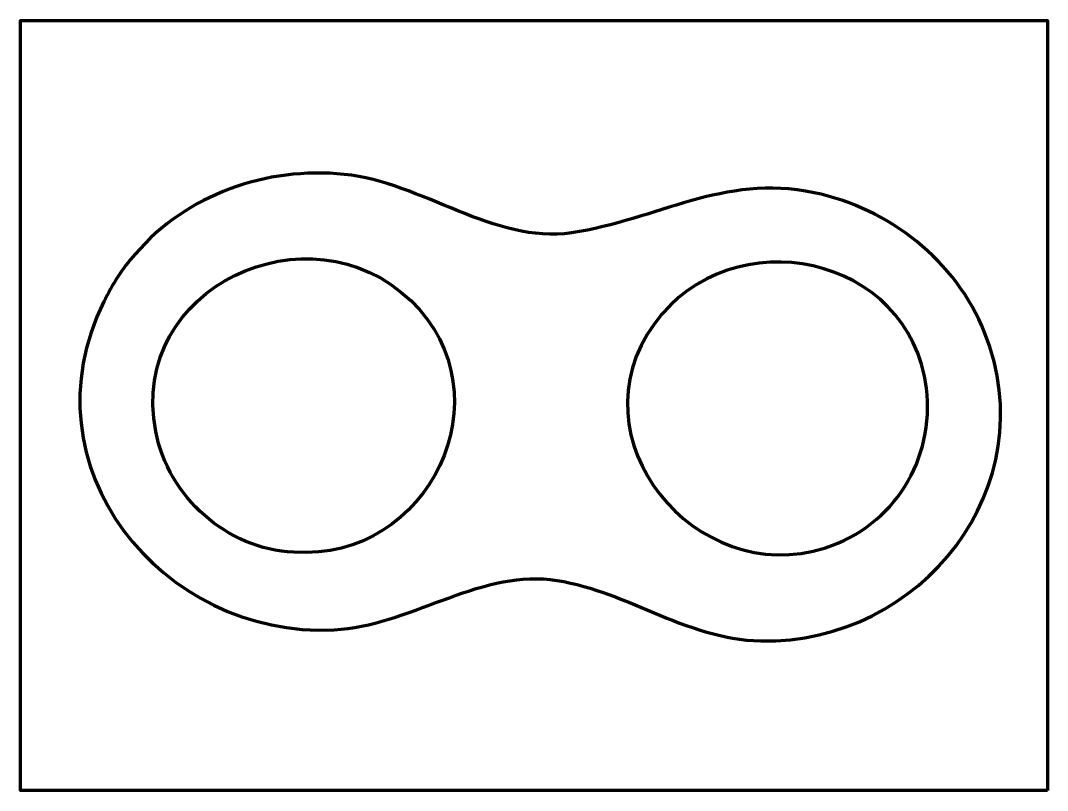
# Model space of a CAD drawing. Header units: inches. Extents: x 0 to 24, y -18 to 0.
import ezdxf

# ---------------------------------------------------------------- set-up
doc = ezdxf.new("R2010")
doc.units = ezdxf.units.IN
doc.header["$MEASUREMENT"] = 0
doc.layers.add('Layer 1', color=7, linetype='Continuous')

# ---------------------------------------------------------------- blocks, each defined once
blk = doc.blocks.new('block 2')
at = {"layer": 'Layer 1', "color": 179, "lineweight": 90, "true_color": 0x231f20}
blk.add_open_spline([(18.811, -12.325), (15.772, -13.305), (12.866, -9.756), (14.814, -7.089), (16.623, -4.61), (20.788, -5.462), (21.173, -8.598), (21.375, -10.244), (20.408, -11.822), (18.811, -12.325)], degree=3, knots=[0, 0, 0, 0, 1, 1, 1, 2, 2, 2, 3, 3, 3, 3], dxfattribs=at)
blk = doc.blocks.new('block 3')
at = {"layer": 'Layer 1', "color": 179, "lineweight": 90, "true_color": 0x231f20}
blk.add_open_spline([(6.388, -12.427), (9.531, -12.659), (11.424, -8.76), (9.118, -6.547), (6.756, -4.279), (2.511, -6.23), (3.16, -9.609), (3.452, -11.13), (4.823, -12.368), (6.388, -12.427)], degree=3, knots=[0, 0, 0, 0, 1, 1, 1, 2, 2, 2, 3, 3, 3, 3], dxfattribs=at)
blk = doc.blocks.new('block 4')
at = {"layer": 'Layer 1', "color": 179, "lineweight": 90, "true_color": 0x231f20}
blk.add_open_spline([(2.678, -5.464), (3.876, -4.064), (5.75, -3.412), (7.566, -3.596), (9.37, -3.778), (11.07, -5.233), (12.88, -4.963), (14.882, -4.664), (16.406, -3.581), (18.545, -4.025), (20.302, -4.389), (21.86, -5.617), (22.532, -7.294), (23.974, -10.889), (21.05, -14.585), (17.301, -14.503), (15.492, -14.463), (14.098, -13.271), (12.379, -13.069), (10.694, -12.87), (9.044, -14.159), (7.331, -14.244), (3.291, -14.444), (0.039, -10.406), (1.946, -6.57), (2.145, -6.169), (2.376, -5.796), (2.678, -5.464)], degree=3, knots=[0, 0, 0, 0, 1, 1, 1, 2, 2, 2, 3, 3, 3, 4, 4, 4, 5, 5, 5, 6, 6, 6, 7, 7, 7, 8, 8, 8, 9, 9, 9, 9], dxfattribs=at)

msp = doc.modelspace()

# ---------------------------------------------------------------- linework, layer by layer
at = {"layer": 'Layer 1', "color": 179, "lineweight": 100, "true_color": 0x231f20}
msp.add_lwpolyline([(24, -18), (0, -18), (0, 0), (24, 0), (24, -18)], dxfattribs=at)

# ---------------------------------------------------------------- block references
at = {"layer": 'Layer 1'}
for name in ['block 4', 'block 3', 'block 2']:
    msp.add_blockref(name, (0, 0), dxfattribs=at)

doc.saveas('drawing.dxf')
